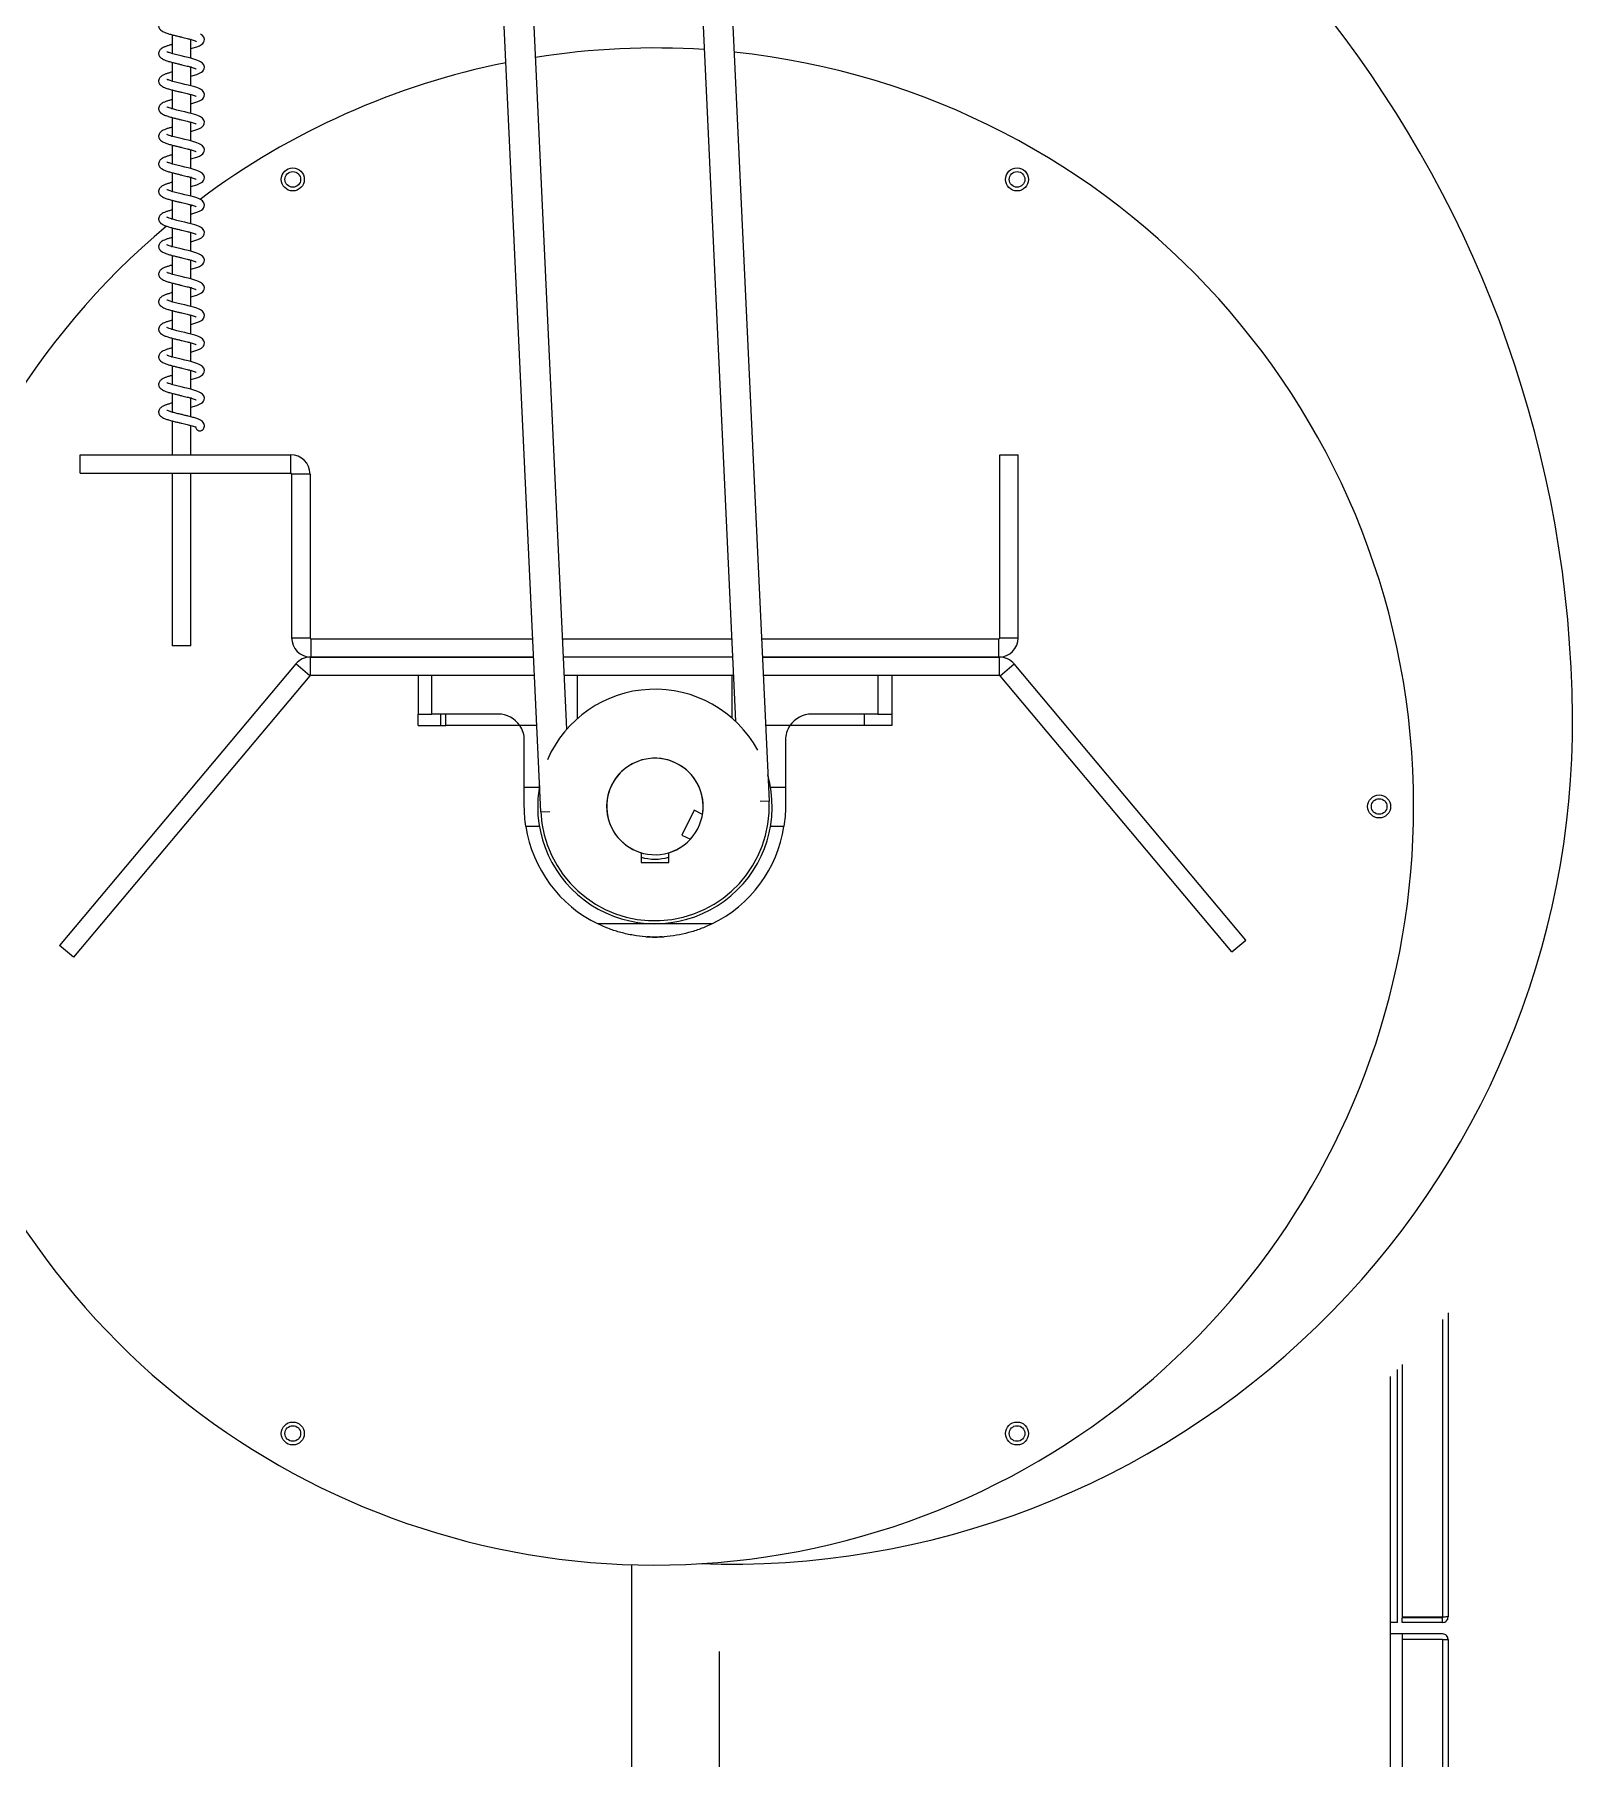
# Model space of a CAD drawing. Header units: millimetres. Extents: x 5343 to 29633, y -275 to 12336.
# Drawn here: x 17430 to 18099, y 3497 to 4247 of the extents above; entities that cross this region are included whole.
import ezdxf

# ---------------------------------------------------------------- set-up
doc = ezdxf.new("R2010")
doc.units = ezdxf.units.MM

msp = doc.modelspace()

# ---------------------------------------------------------------- linework, layer by layer
at = {"linetype": 'Continuous', "lineweight": 15}
for p, q in [((17713.8, 4673.83), (17749.17, 3913.26)), ((17649.88, 3908.65), (17614.5, 4669.21)), ((17702.46, 4637.85), (17734.54, 3948.03)), ((17661.22, 3944.62), (17629.14, 4634.44)), ((17489.62, 4246.68), (17489.62, 4238.49)), ((17502.76, 4246.38), (17501.95, 4246.97)), ((17503.35, 4245.6), (17502.76, 4246.38)), ((17503.58, 4244.75), (17503.35, 4245.6)), ((17489.87, 4238.41), (17488.25, 4238.91)), ((17491.65, 4237.95), (17489.87, 4238.41)), ((17493.43, 4237.52), (17491.65, 4237.95)), ((17497.65, 4236.49), (17497.65, 4244.68)), ((17497.97, 4244.58), (17497.65, 4244.49)), ((17497.65, 4240.67), (17500.31, 4241.47)), ((17500.31, 4241.47), (17501.42, 4241.92)), ((17501.42, 4241.92), (17502.28, 4242.4)), ((17502.28, 4242.4), (17502.85, 4242.86)), ((17502.85, 4242.86), (17503.19, 4243.29)), ((17503.19, 4243.29), (17503.49, 4243.92)), ((17503.49, 4243.92), (17503.58, 4244.75)), ((17489.62, 4234.68), (17489.62, 4226.49)), ((17495.08, 4237.13), (17493.43, 4237.52)), ((17496.52, 4236.78), (17495.08, 4237.13)), ((17497.71, 4236.48), (17496.52, 4236.78)), ((17497.65, 4224.49), (17497.65, 4232.68)), ((17497.97, 4232.58), (17497.65, 4232.49)), ((17499.38, 4236), (17497.71, 4236.48)), ((17500.26, 4235.71), (17499.38, 4236)), ((17501.07, 4235.4), (17500.26, 4235.71)), ((17501.95, 4234.97), (17501.07, 4235.4)), ((17501.42, 4229.92), (17502.28, 4230.4)), ((17502.76, 4234.38), (17501.95, 4234.97)), ((17502.28, 4230.4), (17502.85, 4230.86)), ((17503.35, 4233.6), (17502.76, 4234.38)), ((17502.85, 4230.86), (17503.19, 4231.29)), ((17503.19, 4231.29), (17503.49, 4231.92)), ((17503.58, 4232.75), (17503.35, 4233.6)), ((17503.49, 4231.92), (17503.58, 4232.75)), ((17489.87, 4226.41), (17488.25, 4226.91)), ((17491.65, 4225.95), (17489.87, 4226.41)), ((17493.43, 4225.52), (17491.65, 4225.95)), ((17495.08, 4225.13), (17493.43, 4225.52)), ((17496.52, 4224.78), (17495.08, 4225.13)), ((17497.71, 4224.48), (17496.52, 4224.78)), ((17497.65, 4228.67), (17500.31, 4229.47)), ((17499.38, 4224), (17497.71, 4224.48)), ((17500.26, 4223.71), (17499.38, 4224)), ((17501.07, 4223.4), (17500.26, 4223.71)), ((17500.31, 4229.47), (17501.42, 4229.92)), ((17501.95, 4222.97), (17501.07, 4223.4)), ((17502.76, 4222.38), (17501.95, 4222.97)), ((17489.62, 4222.68), (17489.62, 4214.49)), ((17497.65, 4212.49), (17497.65, 4220.68)), ((17497.97, 4220.58), (17497.65, 4220.49)), ((17497.65, 4216.67), (17500.31, 4217.47)), ((17500.31, 4217.47), (17501.42, 4217.92)), ((17501.42, 4217.92), (17502.28, 4218.4)), ((17502.28, 4218.4), (17502.85, 4218.86)), ((17503.35, 4221.6), (17502.76, 4222.38)), ((17502.85, 4218.86), (17503.19, 4219.29)), ((17503.19, 4219.29), (17503.49, 4219.92)), ((17503.58, 4220.75), (17503.35, 4221.6)), ((17503.49, 4219.92), (17503.58, 4220.75)), ((17489.87, 4214.41), (17488.25, 4214.91)), ((17489.62, 4210.68), (17489.62, 4202.49)), ((17491.65, 4213.95), (17489.87, 4214.41)), ((17493.43, 4213.52), (17491.65, 4213.95)), ((17495.08, 4213.13), (17493.43, 4213.52)), ((17496.52, 4212.78), (17495.08, 4213.13)), ((17497.71, 4212.48), (17496.52, 4212.78)), ((17497.65, 4200.49), (17497.65, 4208.68)), ((17497.97, 4208.58), (17497.65, 4208.49)), ((17499.38, 4212), (17497.71, 4212.48)), ((17500.26, 4211.71), (17499.38, 4212)), ((17501.07, 4211.4), (17500.26, 4211.71)), ((17501.95, 4210.97), (17501.07, 4211.4)), ((17502.76, 4210.38), (17501.95, 4210.97)), ((17503.35, 4209.6), (17502.76, 4210.38)), ((17503.19, 4207.29), (17503.49, 4207.92)), ((17503.58, 4208.75), (17503.35, 4209.6)), ((17503.49, 4207.92), (17503.58, 4208.75)), ((17489.87, 4202.41), (17488.25, 4202.91)), ((17491.65, 4201.95), (17489.87, 4202.41)), ((17493.43, 4201.52), (17491.65, 4201.95)), ((17495.08, 4201.13), (17493.43, 4201.52)), ((17496.52, 4200.78), (17495.08, 4201.13)), ((17497.71, 4200.48), (17496.52, 4200.78)), ((17497.65, 4204.67), (17500.31, 4205.47)), ((17499.38, 4200), (17497.71, 4200.48)), ((17500.31, 4205.47), (17501.42, 4205.92)), ((17501.42, 4205.92), (17502.28, 4206.4)), ((17502.28, 4206.4), (17502.85, 4206.86)), ((17502.85, 4206.86), (17503.19, 4207.29)), ((17489.62, 4198.68), (17489.62, 4190.49)), ((17497.65, 4188.49), (17497.65, 4196.68)), ((17497.97, 4196.58), (17497.65, 4196.49)), ((17497.65, 4192.67), (17500.31, 4193.47)), ((17500.26, 4199.71), (17499.38, 4200)), ((17501.07, 4199.4), (17500.26, 4199.71)), ((17500.31, 4193.47), (17501.42, 4193.92)), ((17501.95, 4198.97), (17501.07, 4199.4)), ((17501.42, 4193.92), (17502.28, 4194.4)), ((17502.76, 4198.38), (17501.95, 4198.97)), ((17502.28, 4194.4), (17502.85, 4194.86)), ((17503.35, 4197.6), (17502.76, 4198.38)), ((17502.85, 4194.86), (17503.19, 4195.29)), ((17503.19, 4195.29), (17503.49, 4195.92)), ((17503.58, 4196.75), (17503.35, 4197.6)), ((17503.49, 4195.92), (17503.58, 4196.75)), ((17489.87, 4190.41), (17488.25, 4190.91)), ((17489.62, 4186.68), (17489.62, 4178.49)), ((17491.65, 4189.95), (17489.87, 4190.41)), ((17493.43, 4189.52), (17491.65, 4189.95)), ((17495.08, 4189.13), (17493.43, 4189.52)), ((17496.52, 4188.78), (17495.08, 4189.13)), ((17497.71, 4188.48), (17496.52, 4188.78)), ((17499.38, 4188), (17497.71, 4188.48)), ((17500.26, 4187.71), (17499.38, 4188)), ((17501.07, 4187.4), (17500.26, 4187.71)), ((17501.95, 4186.97), (17501.07, 4187.4)), ((17502.76, 4186.38), (17501.95, 4186.97)), ((17503.35, 4185.6), (17502.76, 4186.38)), ((17503.58, 4184.75), (17503.35, 4185.6)), ((17489.87, 4178.41), (17488.25, 4178.91)), ((17491.65, 4177.95), (17489.87, 4178.41)), ((17493.43, 4177.52), (17491.65, 4177.95)), ((17497.65, 4176.49), (17497.65, 4184.68)), ((17497.97, 4184.58), (17497.65, 4184.49)), ((17497.65, 4180.67), (17500.31, 4181.47)), ((17500.31, 4181.47), (17501.42, 4181.92)), ((17501.42, 4181.92), (17502.28, 4182.4)), ((17502.28, 4182.4), (17502.85, 4182.86)), ((17502.85, 4182.86), (17503.19, 4183.29)), ((17503.19, 4183.29), (17503.49, 4183.92)), ((17503.49, 4183.92), (17503.58, 4184.75)), ((17489.62, 4174.68), (17489.62, 4166.49)), ((17495.08, 4177.13), (17493.43, 4177.52)), ((17496.52, 4176.78), (17495.08, 4177.13)), ((17497.71, 4176.48), (17496.52, 4176.78)), ((17497.65, 4164.49), (17497.65, 4172.68)), ((17497.97, 4172.58), (17497.65, 4172.49)), ((17498.34, 4172.53), (17497.65, 4172)), ((17499.38, 4176), (17497.71, 4176.48)), ((17500.26, 4175.71), (17499.38, 4176)), ((17501.07, 4175.4), (17500.26, 4175.71)), ((17501.95, 4174.97), (17501.07, 4175.4)), ((17501.42, 4169.92), (17502.28, 4170.4)), ((17502.76, 4174.38), (17501.95, 4174.97)), ((17502.28, 4170.4), (17502.85, 4170.86)), ((17503.35, 4173.6), (17502.76, 4174.38)), ((17502.85, 4170.86), (17503.19, 4171.29)), ((17503.19, 4171.29), (17503.49, 4171.92)), ((17503.58, 4172.75), (17503.35, 4173.6)), ((17503.49, 4171.92), (17503.58, 4172.75)), ((17489.87, 4166.41), (17488.25, 4166.91)), ((17491.65, 4165.95), (17489.87, 4166.41)), ((17493.43, 4165.52), (17491.65, 4165.95)), ((17495.08, 4165.13), (17493.43, 4165.52)), ((17496.52, 4164.78), (17495.08, 4165.13)), ((17497.71, 4164.48), (17496.52, 4164.78)), ((17497.65, 4168.67), (17500.31, 4169.47)), ((17499.38, 4164), (17497.71, 4164.48)), ((17500.26, 4163.71), (17499.38, 4164)), ((17501.07, 4163.4), (17500.26, 4163.71)), ((17500.31, 4169.47), (17501.42, 4169.92)), ((17501.95, 4162.97), (17501.07, 4163.4)), ((17502.76, 4162.38), (17501.95, 4162.97)), ((17489.62, 4162.68), (17489.62, 4154.49)), ((17497.65, 4152.49), (17497.65, 4160.68)), ((17497.97, 4160.58), (17497.65, 4160.49)), ((17497.65, 4156.67), (17500.31, 4157.47)), ((17500.31, 4157.47), (17501.42, 4157.92)), ((17501.42, 4157.92), (17502.28, 4158.4)), ((17502.28, 4158.4), (17502.85, 4158.86)), ((17503.35, 4161.6), (17502.76, 4162.38)), ((17502.85, 4158.86), (17503.19, 4159.29)), ((17503.19, 4159.29), (17503.49, 4159.92)), ((17503.58, 4160.75), (17503.35, 4161.6)), ((17503.49, 4159.92), (17503.58, 4160.75)), ((17489.87, 4154.41), (17488.25, 4154.91)), ((17489.62, 4150.68), (17489.62, 4142.49)), ((17491.65, 4153.95), (17489.87, 4154.41)), ((17493.43, 4153.52), (17491.65, 4153.95)), ((17495.08, 4153.13), (17493.43, 4153.52)), ((17496.52, 4152.78), (17495.08, 4153.13)), ((17497.71, 4152.48), (17496.52, 4152.78)), ((17497.65, 4140.49), (17497.65, 4148.68)), ((17497.97, 4148.58), (17497.65, 4148.49)), ((17499.38, 4152), (17497.71, 4152.48)), ((17500.26, 4151.71), (17499.38, 4152)), ((17501.07, 4151.4), (17500.26, 4151.71)), ((17501.95, 4150.97), (17501.07, 4151.4)), ((17502.76, 4150.38), (17501.95, 4150.97)), ((17503.35, 4149.6), (17502.76, 4150.38)), ((17503.19, 4147.29), (17503.49, 4147.92)), ((17503.58, 4148.75), (17503.35, 4149.6)), ((17503.49, 4147.92), (17503.58, 4148.75)), ((17489.87, 4142.41), (17488.25, 4142.91)), ((17491.65, 4141.95), (17489.87, 4142.41)), ((17493.43, 4141.52), (17491.65, 4141.95)), ((17495.08, 4141.13), (17493.43, 4141.52)), ((17496.52, 4140.78), (17495.08, 4141.13)), ((17497.71, 4140.48), (17496.52, 4140.78)), ((17497.65, 4144.67), (17500.31, 4145.47)), ((17499.38, 4140), (17497.71, 4140.48)), ((17500.31, 4145.47), (17501.42, 4145.92)), ((17501.42, 4145.92), (17502.28, 4146.4)), ((17502.28, 4146.4), (17502.85, 4146.86)), ((17502.85, 4146.86), (17503.19, 4147.29)), ((17489.62, 4138.68), (17489.62, 4130.49)), ((17497.65, 4128.49), (17497.65, 4136.68)), ((17497.97, 4136.58), (17497.65, 4136.49)), ((17497.65, 4132.67), (17500.31, 4133.47)), ((17500.26, 4139.71), (17499.38, 4140)), ((17501.07, 4139.4), (17500.26, 4139.71)), ((17500.31, 4133.47), (17501.42, 4133.92)), ((17501.95, 4138.97), (17501.07, 4139.4)), ((17501.42, 4133.92), (17502.28, 4134.4)), ((17502.76, 4138.38), (17501.95, 4138.97)), ((17502.28, 4134.4), (17502.85, 4134.86)), ((17503.35, 4137.6), (17502.76, 4138.38)), ((17502.85, 4134.86), (17503.19, 4135.29)), ((17503.19, 4135.29), (17503.49, 4135.92)), ((17503.58, 4136.75), (17503.35, 4137.6)), ((17503.49, 4135.92), (17503.58, 4136.75)), ((17489.87, 4130.41), (17488.25, 4130.91)), ((17489.62, 4126.68), (17489.62, 4118.49)), ((17491.65, 4129.95), (17489.87, 4130.41)), ((17493.43, 4129.52), (17491.65, 4129.95)), ((17495.08, 4129.13), (17493.43, 4129.52)), ((17496.52, 4128.78), (17495.08, 4129.13)), ((17497.71, 4128.48), (17496.52, 4128.78)), ((17499.38, 4128), (17497.71, 4128.48)), ((17500.26, 4127.71), (17499.38, 4128)), ((17501.07, 4127.4), (17500.26, 4127.71)), ((17501.95, 4126.97), (17501.07, 4127.4)), ((17502.76, 4126.38), (17501.95, 4126.97)), ((17503.35, 4125.6), (17502.76, 4126.38)), ((17503.58, 4124.75), (17503.35, 4125.6)), ((17489.87, 4118.41), (17488.25, 4118.91)), ((17491.65, 4117.95), (17489.87, 4118.41)), ((17493.43, 4117.52), (17491.65, 4117.95)), ((17497.65, 4116.49), (17497.65, 4124.68)), ((17497.97, 4124.58), (17497.65, 4124.49)), ((17497.65, 4120.67), (17500.31, 4121.47)), ((17500.31, 4121.47), (17501.42, 4121.92)), ((17501.42, 4121.92), (17502.28, 4122.4)), ((17502.28, 4122.4), (17502.85, 4122.86)), ((17502.85, 4122.86), (17503.19, 4123.29)), ((17503.19, 4123.29), (17503.49, 4123.92)), ((17503.49, 4123.92), (17503.58, 4124.75)), ((17489.62, 4114.68), (17489.62, 4106.49)), ((17495.08, 4117.13), (17493.43, 4117.52)), ((17496.52, 4116.78), (17495.08, 4117.13)), ((17497.71, 4116.48), (17496.52, 4116.78)), ((17497.65, 4104.49), (17497.65, 4112.68)), ((17497.97, 4112.58), (17497.65, 4112.49)), ((17499.38, 4116), (17497.71, 4116.48)), ((17500.26, 4115.71), (17499.38, 4116)), ((17501.07, 4115.4), (17500.26, 4115.71)), ((17501.95, 4114.97), (17501.07, 4115.4)), ((17501.42, 4109.92), (17502.28, 4110.4)), ((17502.76, 4114.38), (17501.95, 4114.97)), ((17502.28, 4110.4), (17502.85, 4110.86)), ((17503.35, 4113.6), (17502.76, 4114.38)), ((17502.85, 4110.86), (17503.19, 4111.29)), ((17503.19, 4111.29), (17503.49, 4111.92)), ((17503.58, 4112.75), (17503.35, 4113.6)), ((17503.49, 4111.92), (17503.58, 4112.75)), ((17489.87, 4106.41), (17488.25, 4106.91)), ((17491.65, 4105.95), (17489.87, 4106.41)), ((17493.43, 4105.52), (17491.65, 4105.95)), ((17495.08, 4105.13), (17493.43, 4105.52)), ((17496.52, 4104.78), (17495.08, 4105.13)), ((17497.71, 4104.48), (17496.52, 4104.78)), ((17497.65, 4108.67), (17500.31, 4109.47)), ((17499.38, 4104), (17497.71, 4104.48)), ((17500.26, 4103.71), (17499.38, 4104)), ((17501.07, 4103.4), (17500.26, 4103.71)), ((17500.31, 4109.47), (17501.42, 4109.92)), ((17501.95, 4102.97), (17501.07, 4103.4)), ((17502.76, 4102.38), (17501.95, 4102.97)), ((17489.62, 4102.68), (17489.62, 4094.49)), ((17497.65, 4092.49), (17497.65, 4100.68)), ((17497.97, 4100.58), (17497.65, 4100.49)), ((17497.65, 4096.67), (17500.31, 4097.47)), ((17500.31, 4097.47), (17501.42, 4097.92)), ((17501.42, 4097.92), (17502.28, 4098.4)), ((17502.28, 4098.4), (17502.85, 4098.86)), ((17503.35, 4101.6), (17502.76, 4102.38)), ((17502.85, 4098.86), (17503.19, 4099.29)), ((17503.19, 4099.29), (17503.49, 4099.92)), ((17503.58, 4100.75), (17503.35, 4101.6)), ((17503.49, 4099.92), (17503.58, 4100.75)), ((17489.87, 4094.41), (17488.25, 4094.91)), ((17489.62, 4090.68), (17489.62, 4082.49)), ((17491.65, 4093.95), (17489.87, 4094.41)), ((17493.43, 4093.52), (17491.65, 4093.95)), ((17495.08, 4093.13), (17493.43, 4093.52)), ((17496.52, 4092.78), (17495.08, 4093.13)), ((17497.71, 4092.48), (17496.52, 4092.78)), ((17497.65, 4080.49), (17497.65, 4088.68)), ((17497.97, 4088.58), (17497.65, 4088.49)), ((17499.38, 4092), (17497.71, 4092.48)), ((17500.26, 4091.71), (17499.38, 4092)), ((17501.07, 4091.4), (17500.26, 4091.71)), ((17501.95, 4090.97), (17501.07, 4091.4)), ((17502.76, 4090.38), (17501.95, 4090.97)), ((17503.35, 4089.6), (17502.76, 4090.38)), ((17503.19, 4087.29), (17503.49, 4087.92)), ((17503.58, 4088.75), (17503.35, 4089.6)), ((17503.49, 4087.92), (17503.58, 4088.75)), ((17497.65, 4084.67), (17500.31, 4085.47)), ((17500.31, 4085.47), (17501.42, 4085.92)), ((17501.42, 4085.92), (17502.28, 4086.4)), ((17502.28, 4086.4), (17502.85, 4086.86)), ((17502.85, 4086.86), (17503.19, 4087.29)), ((17489.62, 4078.68), (17489.62, 4063.95)), ((17497.65, 4063.95), (17497.65, 4076.68)), ((17449.53, 4063.95), (17541.13, 4063.95)), ((17449.53, 4055.95), (17449.53, 4063.95)), ((17541.13, 4055.95), (17541.13, 4063.95)), ((17849.53, 3984.35), (17849.53, 4063.95)), ((17849.53, 4063.95), (17857.53, 4063.95)), ((17857.53, 3984.35), (17857.53, 4063.95)), ((17449.53, 4055.95), (17541.13, 4055.95)), ((17489.62, 4055.95), (17489.62, 3980.86)), ((17497.65, 3980.86), (17497.65, 4055.95)), ((17541.53, 4055.55), (17541.53, 3984.35)), ((17549.53, 4055.55), (17541.53, 4055.55)), ((17549.53, 4055.55), (17549.53, 3984.35)), ((17541.53, 3984.35), (17549.53, 3984.35)), ((17549.93, 3983.95), (17646.38, 3983.95)), ((17549.93, 3983.95), (17549.93, 3975.95)), ((17659.39, 3983.95), (17732.87, 3983.95)), ((17745.89, 3983.95), (17849.13, 3983.95)), ((17849.13, 3975.95), (17849.13, 3983.95)), ((17849.53, 3984.35), (17857.53, 3984.35)), ((17493.63, 3980.86), (17489.62, 3980.86)), ((17497.65, 3980.86), (17493.63, 3980.86)), ((17549.71, 3967.95), (17549.71, 3975.95)), ((17646.75, 3975.95), (17549.71, 3975.95)), ((17549.93, 3975.95), (17646.75, 3975.95)), ((17733.24, 3975.95), (17659.76, 3975.95)), ((17849.34, 3975.95), (17746.26, 3975.95)), ((17746.26, 3975.95), (17849.13, 3975.95)), ((17849.34, 3967.95), (17849.34, 3975.95)), ((17543.28, 3972.95), (17440.55, 3850.53)), ((17549.41, 3967.81), (17543.28, 3972.95)), ((17647.12, 3967.95), (17549.71, 3967.95)), ((17596.53, 3967.95), (17596.53, 3951.15)), ((17602.53, 3951.15), (17602.53, 3967.95)), ((17733.62, 3967.95), (17660.14, 3967.95)), ((17665.89, 3949.29), (17665.89, 3967.95)), ((17733.17, 3949.29), (17733.17, 3967.95)), ((17849.34, 3967.95), (17746.63, 3967.95)), ((17796.53, 3967.95), (17796.53, 3951.15)), ((17802.53, 3967.95), (17802.53, 3951.15)), ((17849.65, 3967.81), (17855.78, 3972.95)), ((17956.58, 3852.82), (17855.78, 3972.95)), ((17549.41, 3967.81), (17446.68, 3845.39)), ((17950.45, 3847.68), (17849.65, 3967.81)), ((17596.53, 3951.15), (17602.53, 3951.15)), ((17596.53, 3946.15), (17596.53, 3951.15)), ((17596.53, 3946.15), (17608.53, 3946.15)), ((17631.37, 3951.15), (17602.53, 3951.15)), ((17606.4, 3946.15), (17606.4, 3951.15)), ((17608.53, 3946.15), (17608.53, 3951.15)), ((17640.78, 3946.15), (17608.53, 3946.15)), ((17648.14, 3946.15), (17640.78, 3946.15)), ((17758.27, 3946.15), (17747.64, 3946.15)), ((17790.53, 3946.15), (17758.27, 3946.15)), ((17796.53, 3951.15), (17767.69, 3951.15)), ((17790.53, 3951.15), (17790.53, 3946.15)), ((17802.53, 3946.15), (17790.53, 3946.15)), ((17796.53, 3951.15), (17802.53, 3951.15)), ((17802.53, 3951.15), (17802.53, 3946.15)), ((17642.73, 3919.23), (17642.73, 3939.79)), ((17756.33, 3939.79), (17756.33, 3919.23)), ((17642.73, 3910.95), (17642.73, 3919.23)), ((17649.2, 3919.23), (17642.73, 3919.23)), ((17756.33, 3919.23), (17749.85, 3919.23)), ((17756.33, 3919.23), (17756.33, 3910.95)), ((17649.88, 3908.65), (17653.78, 3908.83)), ((17716.53, 3909.29), (17711.24, 3898.51)), ((17720.24, 3907.47), (17716.53, 3909.29)), ((17749.17, 3913.26), (17745.28, 3913.08)), ((17649.27, 3902.29), (17643.39, 3902.29)), ((17755.66, 3902.29), (17749.79, 3902.29)), ((17711.24, 3898.51), (17714.95, 3896.7)), ((17693.53, 3890.83), (17693.53, 3886.65)), ((17693.53, 3886.65), (17705.53, 3886.65)), ((17705.53, 3886.65), (17705.53, 3890.83)), ((17724.29, 3859.83), (17674.77, 3859.83)), ((17446.68, 3845.39), (17440.55, 3850.53)), ((17695.53, 3854.3), (17703.53, 3854.3)), ((17697.37, 3854.2), (17696.21, 3854.3)), ((17697.37, 3854.2), (17701.68, 3854.2)), ((17702.75, 3854.3), (17701.68, 3854.2)), ((17950.45, 3847.68), (17956.58, 3852.82)), ((18044.53, 3690.67), (18044.53, 3558.35)), ((18042.13, 3687.78), (18042.13, 3558.31)), ((18024.53, 3668.14), (18024.53, 3558.31)), ((18019.53, 3110.95), (18019.53, 3663)), ((18022.53, 3555.95), (18022.53, 3666.06)), ((17689.53, 3381.12), (17689.53, 3581.11)), ((18022.53, 3555.95), (18019.53, 3555.95)), ((18042.13, 3558.31), (18024.53, 3558.31)), ((18024.53, 3555.95), (18024.53, 3557.95)), ((18042.13, 3557.95), (18024.53, 3557.95)), ((18042.13, 3555.95), (18024.53, 3555.95)), ((18042.13, 3555.95), (18042.13, 3557.95)), ((18024.53, 3550.95), (18019.53, 3550.95)), ((18042.13, 3550.95), (18024.53, 3550.95)), ((18024.53, 3550.95), (18024.53, 3548.6)), ((18042.13, 3548.6), (18024.53, 3548.6)), ((18024.53, 3548.6), (18024.53, 3175.95)), ((18042.13, 3548.6), (18042.13, 3173.35)), ((18044.53, 3548.55), (18044.53, 3170.95)), ((17727.53, 3543.32), (17727.53, 3381.12))]:
    msp.add_line(p, q, dxfattribs=at)
for centre, radius in [((17542.03, 4183.75), 5), ((17542.03, 4183.75), 3.4), ((17857.03, 4183.75), 5), ((17857.03, 4183.75), 3.4), ((18014.53, 3910.95), 5), ((18014.53, 3910.95), 3.4), ((17542.03, 3638.16), 5), ((17542.03, 3638.16), 3.4), ((17857.03, 3638.16), 5), ((17857.03, 3638.16), 3.4)]:
    msp.add_circle(centre, radius, dxfattribs=at)
for centre, radius, start, end in [((17598.63, 3946.52), 500, 0.43809, 75.34526), ((17699.53, 3910.95), 330, 86.27797, 99.04836), ((17699.53, 3910.95), 330, 0, 84.00111), ((17699.53, 3910.95), 330, 101.32521, 126.83035), ((17699.53, 3910.95), 330, 130.07092, 0), ((17541.13, 4055.55), 8.4, 0, 90), ((17541.13, 4055.55), 0.4, 0, 90), ((17549.93, 3984.35), 8.4, 180, 270), ((17549.93, 3984.35), 0.4, 180, 270), ((17849.13, 3984.35), 8.4, 270, 0), ((17849.13, 3984.35), 0.4, 270, 0), ((17549.71, 3967.55), 8.4, 90, 140), ((17849.34, 3967.55), 8.4, 40, 90), ((17849.34, 3967.55), 0.4, 40, 90), ((17699.53, 3910.95), 51, 28.76165, 156.56468), ((17631.37, 3939.79), 11.36, 34.04606, 90), ((17631.37, 3939.79), 11.36, 0, 34.04606), ((17732.38, 3947.54), 366.25, 267.91277, 0.43809), ((17767.69, 3939.79), 11.36, 145.95394, 180), ((17767.69, 3939.79), 11.36, 90, 145.95394), ((17699.53, 3910.95), 21, 286.60155, 253.39845), ((17699.53, 3910.95), 21, 350.4399, 317.2368), ((17699.53, 3910.95), 51, 180, 15.62752), ((17699.53, 3910.95), 51, 169.6988, 180), ((17699.53, 3910.95), 49.7, 182.66316, 2.66316), ((17699.53, 3910.95), 56.8, 188.77826, 244.15807), ((17699.53, 3910.95), 56.8, 295.84193, 351.22174), ((17699.53, 3910.95), 22.9, 254.81071, 285.18929), ((17699.53, 3910.95), 56.8, 265.96336, 274.03664)]:
    msp.add_arc(centre, radius, start, end, dxfattribs=at)
for points, knots in [([(17489.62, 4254.49), (17489.32, 4254.41), (17488.52, 4254.2), (17487.37, 4253.85), (17486.18, 4253.41), (17485.26, 4252.96), (17484.61, 4252.5), (17484.18, 4252.06), (17483.79, 4251.42), (17483.65, 4250.72), (17483.71, 4250.1), (17483.86, 4249.64), (17484.09, 4249.26), (17484.27, 4249.02), (17484.43, 4248.85), (17484.55, 4248.74), (17484.62, 4248.69), (17484.7, 4248.63), (17484.81, 4248.55), (17485.07, 4248.37), (17485.49, 4248.1), (17486.29, 4247.71), (17487.49, 4247.27), (17489.13, 4246.79), (17490.76, 4246.38), (17492.33, 4246), (17494.13, 4245.58), (17495.95, 4245.14), (17497.58, 4244.71), (17498.75, 4244.35), (17499.54, 4244.07), (17500, 4243.84), (17500.02, 4243.84), (17500.03, 4243.84)], [0, 0, 0, 0, 0.0285952, 0.0761955, 0.1241062, 0.1716083, 0.2108316, 0.2395278, 0.2648766, 0.2981721, 0.3190702, 0.3454717, 0.358496, 0.3689234, 0.3768081, 0.3798698, 0.382417, 0.3847304, 0.3875432, 0.3958286, 0.4250802, 0.4717151, 0.5360947, 0.5921166, 0.6429562, 0.6890391, 0.7301891, 0.798723, 0.8495475, 0.8909822, 0.9342724, 0.9781317, 1, 1, 1, 1]), ([(17489.62, 4242.49), (17489.32, 4242.41), (17488.52, 4242.2), (17487.37, 4241.85), (17486.18, 4241.41), (17485.26, 4240.96), (17484.61, 4240.5), (17484.18, 4240.06), (17483.79, 4239.42), (17483.65, 4238.72), (17483.71, 4238.1), (17483.86, 4237.64), (17484.09, 4237.26), (17484.27, 4237.02), (17484.43, 4236.85), (17484.55, 4236.74), (17484.62, 4236.69), (17484.7, 4236.63), (17484.81, 4236.55), (17485.07, 4236.37), (17485.49, 4236.1), (17486.29, 4235.71), (17487.49, 4235.27), (17489.13, 4234.79), (17490.76, 4234.38), (17492.33, 4234), (17494.13, 4233.58), (17495.95, 4233.14), (17497.58, 4232.71), (17498.75, 4232.35), (17499.54, 4232.07), (17500, 4231.84), (17500.02, 4231.84), (17500.03, 4231.84)], [0, 0, 0, 0, 0.028595, 0.076196, 0.124106, 0.171608, 0.210832, 0.239528, 0.264877, 0.298172, 0.31907, 0.345472, 0.358496, 0.368923, 0.376808, 0.37987, 0.382417, 0.38473, 0.387543, 0.395829, 0.42508, 0.471715, 0.536095, 0.592117, 0.642956, 0.689039, 0.730189, 0.798723, 0.849548, 0.890982, 0.934272, 0.978132, 1, 1, 1, 1]), ([(17488.25, 4238.91), (17488.01, 4239), (17487.59, 4239.16), (17487.31, 4239.28), (17487.27, 4239.28), (17487.26, 4239.28)], [0, 0, 0, 0, 0.45448, 0.791851, 1, 1, 1, 1]), ([(17489.31, 4238.59), (17489.39, 4238.61), (17489.48, 4238.64), (17489.6, 4238.68), (17489.62, 4238.68)], [0, 0, 0, 0, 0.8629982, 1, 1, 1, 1]), ([(17489.62, 4230.49), (17489.32, 4230.41), (17488.52, 4230.2), (17487.37, 4229.85), (17486.18, 4229.41), (17485.26, 4228.96), (17484.61, 4228.5), (17484.18, 4228.06), (17483.79, 4227.42), (17483.65, 4226.72), (17483.71, 4226.1), (17483.86, 4225.64), (17484.09, 4225.26), (17484.27, 4225.02), (17484.43, 4224.85), (17484.55, 4224.74), (17484.62, 4224.69), (17484.7, 4224.63), (17484.81, 4224.55), (17485.07, 4224.37), (17485.49, 4224.1), (17486.29, 4223.71), (17487.49, 4223.27), (17489.13, 4222.79), (17490.76, 4222.38), (17492.33, 4222), (17494.13, 4221.58), (17495.95, 4221.14), (17497.58, 4220.71), (17498.75, 4220.35), (17499.54, 4220.07), (17500, 4219.84), (17500.02, 4219.84), (17500.03, 4219.84)], [0, 0, 0, 0, 0.028595, 0.076196, 0.124106, 0.171608, 0.210832, 0.239528, 0.264877, 0.298172, 0.31907, 0.345472, 0.358496, 0.368923, 0.376808, 0.37987, 0.382417, 0.38473, 0.387543, 0.395829, 0.42508, 0.471715, 0.536095, 0.592117, 0.642956, 0.689039, 0.730189, 0.798723, 0.849548, 0.890982, 0.934272, 0.978132, 1, 1, 1, 1]), ([(17488.25, 4226.91), (17488.01, 4227), (17487.59, 4227.16), (17487.31, 4227.28), (17487.27, 4227.28), (17487.26, 4227.28)], [0, 0, 0, 0, 0.45448, 0.791851, 1, 1, 1, 1]), ([(17489.31, 4226.59), (17489.39, 4226.61), (17489.48, 4226.64), (17489.6, 4226.68), (17489.62, 4226.68)], [0, 0, 0, 0, 0.862998, 1, 1, 1, 1]), ([(17489.62, 4218.49), (17489.32, 4218.41), (17488.52, 4218.2), (17487.37, 4217.85), (17486.18, 4217.41), (17485.26, 4216.96), (17484.61, 4216.5), (17484.18, 4216.06), (17483.79, 4215.42), (17483.65, 4214.72), (17483.71, 4214.1), (17483.86, 4213.64), (17484.09, 4213.26), (17484.27, 4213.02), (17484.43, 4212.85), (17484.55, 4212.74), (17484.62, 4212.69), (17484.7, 4212.63), (17484.81, 4212.55), (17485.07, 4212.37), (17485.49, 4212.1), (17486.29, 4211.71), (17487.49, 4211.27), (17489.13, 4210.79), (17490.76, 4210.38), (17492.33, 4210), (17494.13, 4209.58), (17495.95, 4209.14), (17497.58, 4208.71), (17498.75, 4208.35), (17499.54, 4208.07), (17500, 4207.84), (17500.02, 4207.84), (17500.03, 4207.84)], [0, 0, 0, 0, 0.028595, 0.076196, 0.124106, 0.171608, 0.210832, 0.239528, 0.264877, 0.298172, 0.31907, 0.345472, 0.358496, 0.368923, 0.376808, 0.37987, 0.382417, 0.38473, 0.387543, 0.395829, 0.42508, 0.471715, 0.536095, 0.592117, 0.642956, 0.689039, 0.730189, 0.798723, 0.849548, 0.890982, 0.934272, 0.978132, 1, 1, 1, 1]), ([(17488.25, 4214.91), (17488.01, 4215), (17487.59, 4215.16), (17487.31, 4215.28), (17487.27, 4215.28), (17487.26, 4215.28)], [0, 0, 0, 0, 0.45448, 0.791851, 1, 1, 1, 1]), ([(17489.31, 4214.59), (17489.39, 4214.61), (17489.48, 4214.64), (17489.6, 4214.68), (17489.62, 4214.68)], [0, 0, 0, 0, 0.862998, 1, 1, 1, 1]), ([(17489.62, 4206.49), (17489.32, 4206.41), (17488.52, 4206.2), (17487.37, 4205.85), (17486.18, 4205.41), (17485.26, 4204.96), (17484.61, 4204.5), (17484.18, 4204.06), (17483.79, 4203.42), (17483.65, 4202.72), (17483.71, 4202.1), (17483.86, 4201.64), (17484.09, 4201.26), (17484.27, 4201.02), (17484.43, 4200.85), (17484.55, 4200.74), (17484.62, 4200.69), (17484.7, 4200.63), (17484.81, 4200.55), (17485.07, 4200.37), (17485.49, 4200.1), (17486.29, 4199.71), (17487.49, 4199.27), (17489.13, 4198.79), (17490.76, 4198.38), (17492.33, 4198), (17494.13, 4197.58), (17495.95, 4197.14), (17497.58, 4196.71), (17498.75, 4196.35), (17499.54, 4196.07), (17500, 4195.84), (17500.02, 4195.84), (17500.03, 4195.84)], [0, 0, 0, 0, 0.028595, 0.076196, 0.124106, 0.171608, 0.210832, 0.239528, 0.264877, 0.298172, 0.31907, 0.345472, 0.358496, 0.368923, 0.376808, 0.37987, 0.382417, 0.38473, 0.387543, 0.395829, 0.42508, 0.471715, 0.536095, 0.592117, 0.642956, 0.689039, 0.730189, 0.798723, 0.849548, 0.890982, 0.934272, 0.978132, 1, 1, 1, 1]), ([(17488.25, 4202.91), (17488.01, 4203), (17487.59, 4203.16), (17487.31, 4203.28), (17487.27, 4203.28), (17487.26, 4203.28)], [0, 0, 0, 0, 0.45448, 0.791851, 1, 1, 1, 1]), ([(17489.31, 4202.59), (17489.39, 4202.61), (17489.48, 4202.64), (17489.6, 4202.68), (17489.62, 4202.68)], [0, 0, 0, 0, 0.862998, 1, 1, 1, 1]), ([(17489.62, 4194.49), (17489.32, 4194.41), (17488.52, 4194.2), (17487.37, 4193.85), (17486.18, 4193.41), (17485.26, 4192.96), (17484.61, 4192.5), (17484.18, 4192.06), (17483.79, 4191.42), (17483.65, 4190.72), (17483.71, 4190.1), (17483.86, 4189.64), (17484.09, 4189.26), (17484.27, 4189.02), (17484.43, 4188.85), (17484.55, 4188.74), (17484.62, 4188.69), (17484.7, 4188.63), (17484.81, 4188.55), (17485.07, 4188.37), (17485.49, 4188.1), (17486.29, 4187.71), (17487.49, 4187.27), (17489.13, 4186.79), (17490.76, 4186.38), (17492.33, 4186), (17494.13, 4185.58), (17495.95, 4185.14), (17497.58, 4184.71), (17498.75, 4184.35), (17499.54, 4184.07), (17500, 4183.84), (17500.02, 4183.84), (17500.03, 4183.84)], [0, 0, 0, 0, 0.028595, 0.076196, 0.124106, 0.171608, 0.210832, 0.239528, 0.264877, 0.298172, 0.31907, 0.345472, 0.358496, 0.368923, 0.376808, 0.37987, 0.382417, 0.38473, 0.387543, 0.395829, 0.42508, 0.471715, 0.536095, 0.592117, 0.642956, 0.689039, 0.730189, 0.798723, 0.849548, 0.890982, 0.934272, 0.978132, 1, 1, 1, 1]), ([(17488.25, 4190.91), (17488.01, 4191), (17487.59, 4191.16), (17487.31, 4191.28), (17487.27, 4191.28), (17487.26, 4191.28)], [0, 0, 0, 0, 0.45448, 0.791851, 1, 1, 1, 1]), ([(17489.31, 4190.59), (17489.39, 4190.61), (17489.48, 4190.64), (17489.6, 4190.68), (17489.62, 4190.68)], [0, 0, 0, 0, 0.862998, 1, 1, 1, 1]), ([(17489.62, 4182.49), (17489.32, 4182.41), (17488.52, 4182.2), (17487.37, 4181.85), (17486.18, 4181.41), (17485.26, 4180.96), (17484.61, 4180.5), (17484.18, 4180.06), (17483.79, 4179.42), (17483.65, 4178.72), (17483.71, 4178.1), (17483.86, 4177.64), (17484.09, 4177.26), (17484.27, 4177.02), (17484.43, 4176.85), (17484.55, 4176.74), (17484.62, 4176.69), (17484.7, 4176.63), (17484.81, 4176.55), (17485.07, 4176.37), (17485.49, 4176.1), (17486.29, 4175.71), (17487.49, 4175.27), (17489.13, 4174.79), (17490.76, 4174.38), (17492.33, 4174), (17494.13, 4173.58), (17495.95, 4173.14), (17497.58, 4172.71), (17498.75, 4172.35), (17499.54, 4172.07), (17500, 4171.84), (17500.02, 4171.84), (17500.03, 4171.84)], [0, 0, 0, 0, 0.028595, 0.076196, 0.124106, 0.171608, 0.210832, 0.239528, 0.264877, 0.298172, 0.31907, 0.345472, 0.358496, 0.368923, 0.376808, 0.37987, 0.382417, 0.38473, 0.387543, 0.395829, 0.42508, 0.471715, 0.536095, 0.592117, 0.642956, 0.689039, 0.730189, 0.798723, 0.849548, 0.890982, 0.934272, 0.978132, 1, 1, 1, 1]), ([(17488.25, 4178.91), (17488.01, 4179), (17487.59, 4179.16), (17487.31, 4179.28), (17487.27, 4179.28), (17487.26, 4179.28)], [0, 0, 0, 0, 0.4544799, 0.7918507, 1, 1, 1, 1]), ([(17489.31, 4178.59), (17489.39, 4178.61), (17489.48, 4178.64), (17489.6, 4178.68), (17489.62, 4178.68)], [0, 0, 0, 0, 0.862998, 1, 1, 1, 1]), ([(17489.62, 4170.49), (17489.32, 4170.41), (17488.52, 4170.2), (17487.37, 4169.85), (17486.18, 4169.41), (17485.26, 4168.96), (17484.61, 4168.5), (17484.18, 4168.06), (17483.79, 4167.42), (17483.65, 4166.72), (17483.71, 4166.1), (17483.86, 4165.64), (17484.09, 4165.26), (17484.27, 4165.02), (17484.43, 4164.85), (17484.55, 4164.74), (17484.62, 4164.69), (17484.7, 4164.63), (17484.81, 4164.55), (17485.07, 4164.37), (17485.49, 4164.1), (17486.29, 4163.71), (17487.49, 4163.27), (17489.13, 4162.79), (17490.76, 4162.38), (17492.33, 4162), (17494.13, 4161.58), (17495.95, 4161.14), (17497.58, 4160.71), (17498.75, 4160.35), (17499.54, 4160.07), (17500, 4159.84), (17500.02, 4159.84), (17500.03, 4159.84)], [0, 0, 0, 0, 0.028595, 0.076196, 0.124106, 0.171608, 0.210832, 0.239528, 0.264877, 0.298172, 0.31907, 0.345472, 0.358496, 0.368923, 0.376808, 0.37987, 0.382417, 0.38473, 0.387543, 0.395829, 0.42508, 0.471715, 0.536095, 0.592117, 0.642956, 0.689039, 0.730189, 0.798723, 0.849548, 0.890982, 0.934272, 0.978132, 1, 1, 1, 1]), ([(17488.25, 4166.91), (17488.01, 4167), (17487.59, 4167.16), (17487.31, 4167.28), (17487.27, 4167.28), (17487.26, 4167.28)], [0, 0, 0, 0, 0.45448, 0.791851, 1, 1, 1, 1]), ([(17489.31, 4166.59), (17489.39, 4166.61), (17489.48, 4166.64), (17489.6, 4166.68), (17489.62, 4166.68)], [0, 0, 0, 0, 0.862998, 1, 1, 1, 1]), ([(17489.62, 4158.49), (17489.32, 4158.41), (17488.52, 4158.2), (17487.37, 4157.85), (17486.18, 4157.41), (17485.26, 4156.96), (17484.61, 4156.5), (17484.18, 4156.06), (17483.79, 4155.42), (17483.65, 4154.72), (17483.71, 4154.1), (17483.86, 4153.64), (17484.09, 4153.26), (17484.27, 4153.02), (17484.43, 4152.85), (17484.55, 4152.74), (17484.62, 4152.69), (17484.7, 4152.63), (17484.81, 4152.55), (17485.07, 4152.37), (17485.49, 4152.1), (17486.29, 4151.71), (17487.49, 4151.27), (17489.13, 4150.79), (17490.76, 4150.38), (17492.33, 4150), (17494.13, 4149.58), (17495.95, 4149.14), (17497.58, 4148.71), (17498.75, 4148.35), (17499.54, 4148.07), (17500, 4147.84), (17500.02, 4147.84), (17500.03, 4147.84)], [0, 0, 0, 0, 0.028595, 0.076196, 0.124106, 0.171608, 0.210832, 0.239528, 0.264877, 0.298172, 0.31907, 0.345472, 0.358496, 0.368923, 0.376808, 0.37987, 0.382417, 0.38473, 0.387543, 0.395829, 0.42508, 0.471715, 0.536095, 0.592117, 0.642956, 0.689039, 0.730189, 0.798723, 0.849548, 0.890982, 0.934272, 0.978132, 1, 1, 1, 1]), ([(17488.25, 4154.91), (17488.01, 4155), (17487.59, 4155.16), (17487.31, 4155.28), (17487.27, 4155.28), (17487.26, 4155.28)], [0, 0, 0, 0, 0.4544799, 0.7918507, 1, 1, 1, 1]), ([(17489.31, 4154.59), (17489.39, 4154.61), (17489.48, 4154.64), (17489.6, 4154.68), (17489.62, 4154.68)], [0, 0, 0, 0, 0.862998, 1, 1, 1, 1]), ([(17489.62, 4146.49), (17489.32, 4146.41), (17488.52, 4146.2), (17487.37, 4145.85), (17486.18, 4145.41), (17485.26, 4144.96), (17484.61, 4144.5), (17484.18, 4144.06), (17483.79, 4143.42), (17483.65, 4142.72), (17483.71, 4142.1), (17483.86, 4141.64), (17484.09, 4141.26), (17484.27, 4141.02), (17484.43, 4140.85), (17484.55, 4140.74), (17484.62, 4140.69), (17484.7, 4140.63), (17484.81, 4140.55), (17485.07, 4140.37), (17485.49, 4140.1), (17486.29, 4139.71), (17487.49, 4139.27), (17489.13, 4138.79), (17490.76, 4138.38), (17492.33, 4138), (17494.13, 4137.58), (17495.95, 4137.14), (17497.58, 4136.71), (17498.75, 4136.35), (17499.54, 4136.07), (17500, 4135.84), (17500.02, 4135.84), (17500.03, 4135.84)], [0, 0, 0, 0, 0.0285952, 0.0761955, 0.1241062, 0.1716083, 0.2108316, 0.2395278, 0.2648766, 0.2981721, 0.3190702, 0.3454717, 0.358496, 0.3689234, 0.3768081, 0.3798698, 0.382417, 0.3847304, 0.3875432, 0.3958286, 0.4250802, 0.4717151, 0.5360947, 0.5921166, 0.6429562, 0.6890391, 0.7301891, 0.798723, 0.8495475, 0.8909822, 0.9342724, 0.9781317, 1, 1, 1, 1]), ([(17488.25, 4142.91), (17488.01, 4143), (17487.59, 4143.16), (17487.31, 4143.28), (17487.27, 4143.28), (17487.26, 4143.28)], [0, 0, 0, 0, 0.45448, 0.791851, 1, 1, 1, 1]), ([(17489.31, 4142.59), (17489.39, 4142.61), (17489.48, 4142.64), (17489.6, 4142.68), (17489.62, 4142.68)], [0, 0, 0, 0, 0.8629982, 1, 1, 1, 1]), ([(17489.62, 4134.49), (17489.32, 4134.41), (17488.52, 4134.2), (17487.37, 4133.85), (17486.18, 4133.41), (17485.26, 4132.96), (17484.61, 4132.5), (17484.18, 4132.06), (17483.79, 4131.42), (17483.65, 4130.72), (17483.71, 4130.1), (17483.86, 4129.64), (17484.09, 4129.26), (17484.27, 4129.02), (17484.43, 4128.85), (17484.55, 4128.74), (17484.62, 4128.69), (17484.7, 4128.63), (17484.81, 4128.55), (17485.07, 4128.37), (17485.49, 4128.1), (17486.29, 4127.71), (17487.49, 4127.27), (17489.13, 4126.79), (17490.76, 4126.38), (17492.33, 4126), (17494.13, 4125.58), (17495.95, 4125.14), (17497.58, 4124.71), (17498.75, 4124.35), (17499.54, 4124.07), (17500, 4123.84), (17500.02, 4123.84), (17500.03, 4123.84)], [0, 0, 0, 0, 0.028595, 0.076196, 0.124106, 0.171608, 0.210832, 0.239528, 0.264877, 0.298172, 0.31907, 0.345472, 0.358496, 0.368923, 0.376808, 0.37987, 0.382417, 0.38473, 0.387543, 0.395829, 0.42508, 0.471715, 0.536095, 0.592117, 0.642956, 0.689039, 0.730189, 0.798723, 0.849548, 0.890982, 0.934272, 0.978132, 1, 1, 1, 1]), ([(17488.25, 4130.91), (17488.01, 4131), (17487.59, 4131.16), (17487.31, 4131.28), (17487.27, 4131.28), (17487.26, 4131.28)], [0, 0, 0, 0, 0.45448, 0.791851, 1, 1, 1, 1]), ([(17489.31, 4130.59), (17489.39, 4130.61), (17489.48, 4130.64), (17489.6, 4130.68), (17489.62, 4130.68)], [0, 0, 0, 0, 0.862998, 1, 1, 1, 1]), ([(17489.62, 4122.49), (17489.32, 4122.41), (17488.52, 4122.2), (17487.37, 4121.85), (17486.18, 4121.41), (17485.26, 4120.96), (17484.61, 4120.5), (17484.18, 4120.06), (17483.79, 4119.42), (17483.65, 4118.72), (17483.71, 4118.1), (17483.86, 4117.64), (17484.09, 4117.26), (17484.27, 4117.02), (17484.43, 4116.85), (17484.55, 4116.74), (17484.62, 4116.69), (17484.7, 4116.63), (17484.81, 4116.55), (17485.07, 4116.37), (17485.49, 4116.1), (17486.29, 4115.71), (17487.49, 4115.27), (17489.13, 4114.79), (17490.76, 4114.38), (17492.33, 4114), (17494.13, 4113.58), (17495.95, 4113.14), (17497.58, 4112.71), (17498.75, 4112.35), (17499.54, 4112.07), (17500, 4111.84), (17500.02, 4111.84), (17500.03, 4111.84)], [0, 0, 0, 0, 0.028595, 0.076196, 0.124106, 0.171608, 0.210832, 0.239528, 0.264877, 0.298172, 0.31907, 0.345472, 0.358496, 0.368923, 0.376808, 0.37987, 0.382417, 0.38473, 0.387543, 0.395829, 0.42508, 0.471715, 0.536095, 0.592117, 0.642956, 0.689039, 0.730189, 0.798723, 0.849548, 0.890982, 0.934272, 0.978132, 1, 1, 1, 1]), ([(17488.25, 4118.91), (17488.01, 4119), (17487.59, 4119.16), (17487.31, 4119.28), (17487.27, 4119.28), (17487.26, 4119.28)], [0, 0, 0, 0, 0.45448, 0.791851, 1, 1, 1, 1]), ([(17489.31, 4118.59), (17489.39, 4118.61), (17489.48, 4118.64), (17489.6, 4118.68), (17489.62, 4118.68)], [0, 0, 0, 0, 0.862998, 1, 1, 1, 1]), ([(17489.62, 4110.49), (17489.32, 4110.41), (17488.52, 4110.2), (17487.37, 4109.85), (17486.18, 4109.41), (17485.26, 4108.96), (17484.61, 4108.5), (17484.18, 4108.06), (17483.79, 4107.42), (17483.65, 4106.72), (17483.71, 4106.1), (17483.86, 4105.64), (17484.09, 4105.26), (17484.27, 4105.02), (17484.43, 4104.85), (17484.55, 4104.74), (17484.62, 4104.69), (17484.7, 4104.63), (17484.81, 4104.55), (17485.07, 4104.37), (17485.49, 4104.1), (17486.29, 4103.71), (17487.49, 4103.27), (17489.13, 4102.79), (17490.76, 4102.38), (17492.33, 4102), (17494.13, 4101.58), (17495.95, 4101.14), (17497.58, 4100.71), (17498.75, 4100.35), (17499.54, 4100.07), (17500, 4099.84), (17500.02, 4099.84), (17500.03, 4099.84)], [0, 0, 0, 0, 0.028595, 0.076196, 0.124106, 0.171608, 0.210832, 0.239528, 0.264877, 0.298172, 0.31907, 0.345472, 0.358496, 0.368923, 0.376808, 0.37987, 0.382417, 0.38473, 0.387543, 0.395829, 0.42508, 0.471715, 0.536095, 0.592117, 0.642956, 0.689039, 0.730189, 0.798723, 0.849548, 0.890982, 0.934272, 0.978132, 1, 1, 1, 1]), ([(17488.25, 4106.91), (17488.01, 4107), (17487.59, 4107.16), (17487.31, 4107.28), (17487.27, 4107.28), (17487.26, 4107.28)], [0, 0, 0, 0, 0.45448, 0.791851, 1, 1, 1, 1]), ([(17489.31, 4106.59), (17489.39, 4106.61), (17489.48, 4106.64), (17489.6, 4106.68), (17489.62, 4106.68)], [0, 0, 0, 0, 0.862998, 1, 1, 1, 1]), ([(17489.62, 4098.49), (17489.32, 4098.41), (17488.52, 4098.2), (17487.37, 4097.85), (17486.18, 4097.41), (17485.26, 4096.96), (17484.61, 4096.5), (17484.18, 4096.06), (17483.79, 4095.42), (17483.65, 4094.72), (17483.71, 4094.1), (17483.86, 4093.64), (17484.09, 4093.26), (17484.27, 4093.02), (17484.43, 4092.85), (17484.55, 4092.74), (17484.62, 4092.69), (17484.7, 4092.63), (17484.81, 4092.55), (17485.07, 4092.37), (17485.49, 4092.1), (17486.29, 4091.71), (17487.49, 4091.27), (17489.13, 4090.79), (17490.76, 4090.38), (17492.33, 4090), (17494.13, 4089.58), (17495.95, 4089.14), (17497.58, 4088.71), (17498.75, 4088.35), (17499.54, 4088.07), (17500, 4087.84), (17500.02, 4087.84), (17500.03, 4087.84)], [0, 0, 0, 0, 0.028595, 0.076196, 0.124106, 0.171608, 0.210832, 0.239528, 0.264877, 0.298172, 0.31907, 0.345472, 0.358496, 0.368923, 0.376808, 0.37987, 0.382417, 0.38473, 0.387543, 0.395829, 0.42508, 0.471715, 0.536095, 0.592117, 0.642956, 0.689039, 0.730189, 0.798723, 0.849548, 0.890982, 0.934272, 0.978132, 1, 1, 1, 1]), ([(17488.25, 4094.91), (17488.01, 4095), (17487.59, 4095.16), (17487.31, 4095.28), (17487.27, 4095.28), (17487.26, 4095.28)], [0, 0, 0, 0, 0.45448, 0.791851, 1, 1, 1, 1]), ([(17489.31, 4094.59), (17489.39, 4094.61), (17489.48, 4094.64), (17489.6, 4094.68), (17489.62, 4094.68)], [0, 0, 0, 0, 0.862998, 1, 1, 1, 1]), ([(17489.62, 4086.49), (17489.32, 4086.41), (17488.52, 4086.2), (17487.37, 4085.85), (17486.18, 4085.41), (17485.26, 4084.96), (17484.61, 4084.5), (17484.18, 4084.06), (17483.79, 4083.42), (17483.65, 4082.72), (17483.71, 4082.1), (17483.86, 4081.64), (17484.09, 4081.26), (17484.27, 4081.02), (17484.43, 4080.85), (17484.55, 4080.74), (17484.62, 4080.69), (17484.7, 4080.63), (17484.81, 4080.55), (17485.07, 4080.37), (17485.49, 4080.1), (17486.29, 4079.71), (17487.49, 4079.27), (17489.13, 4078.79), (17490.76, 4078.38), (17492.33, 4078), (17494.13, 4077.58), (17495.95, 4077.14), (17497.58, 4076.71), (17498.75, 4076.35), (17499.54, 4076.07), (17500, 4075.84), (17500.02, 4075.84), (17500.03, 4075.84)], [0, 0, 0, 0, 0.028595, 0.076196, 0.124106, 0.171608, 0.210832, 0.239528, 0.264877, 0.298172, 0.31907, 0.345472, 0.358496, 0.368923, 0.376808, 0.37987, 0.382417, 0.38473, 0.387543, 0.395829, 0.42508, 0.471715, 0.536095, 0.592117, 0.642956, 0.689039, 0.730189, 0.798723, 0.849548, 0.890982, 0.934272, 0.978132, 1, 1, 1, 1]), ([(17488.25, 4082.91), (17488.01, 4083), (17487.59, 4083.16), (17487.31, 4083.28), (17487.27, 4083.28), (17487.26, 4083.28)], [0, 0, 0, 0, 0.45448, 0.791851, 1, 1, 1, 1]), ([(17503.13, 4075.21), (17503.15, 4075.23), (17503.29, 4075.4), (17503.55, 4075.98), (17503.64, 4076.79), (17503.38, 4077.68), (17502.77, 4078.44), (17502.01, 4078.96), (17501.15, 4079.38), (17500.26, 4079.72), (17499.2, 4080.06), (17497.94, 4080.42), (17496.47, 4080.79), (17495.02, 4081.14), (17493.37, 4081.53), (17491.58, 4081.96), (17489.76, 4082.42), (17488.77, 4082.75), (17488.25, 4082.91)], [0, 0, 0, 0, 0.007363, 0.049077, 0.10024, 0.157267, 0.222207, 0.292558, 0.355724, 0.406445, 0.458082, 0.544538, 0.600687, 0.665422, 0.737988, 0.818361, 0.905678, 1, 1, 1, 1]), ([(17489.31, 4082.59), (17489.39, 4082.61), (17489.48, 4082.64), (17489.6, 4082.68), (17489.62, 4082.68)], [0, 0, 0, 0, 0.8629982, 1, 1, 1, 1]), ([(17499.74, 4076.28), (17499.75, 4076.1), (17499.79, 4075.7), (17500.04, 4075.21), (17500.38, 4074.84), (17500.73, 4074.6), (17501.14, 4074.43), (17501.6, 4074.38), (17502.06, 4074.43), (17502.48, 4074.6), (17502.82, 4074.85), (17503.05, 4075.05), (17503.12, 4075.19), (17503.13, 4075.21)], [0, 0, 0, 0, 0.111911, 0.253468, 0.336308, 0.426161, 0.521383, 0.619535, 0.717687, 0.812909, 0.902762, 0.985602, 1, 1, 1, 1]), ([(17643.39, 3902.29), (17643.2, 3903.72), (17642.81, 3906.61), (17642.76, 3909.5), (17642.73, 3910.95)], [0, 0, 0, 0, 0.497067, 1, 1, 1, 1]), ([(17756.33, 3910.95), (17756.3, 3909.52), (17756.25, 3906.63), (17755.86, 3903.74), (17755.66, 3902.29)], [0, 0, 0, 0, 0.497067, 1, 1, 1, 1]), ([(17695.53, 3854.3), (17693.72, 3854.47), (17690.09, 3854.83), (17684.82, 3856.02), (17679.67, 3857.63), (17676.41, 3859.09), (17674.77, 3859.83)], [0, 0, 0, 0, 0.256965, 0.51649, 0.756012, 1, 1, 1, 1]), ([(17724.29, 3859.83), (17722.65, 3859.1), (17719.33, 3857.6), (17714.17, 3856), (17708.88, 3854.82), (17705.32, 3854.47), (17703.53, 3854.3)], [0, 0, 0, 0, 0.243461, 0.49268, 0.745034, 1, 1, 1, 1])]:
    msp.add_open_spline(points, degree=3, knots=knots, dxfattribs=at)
for points in [[(18044.53, 3558.35), (18044.49, 3558.35), (18044.42, 3558.34), (18043.86, 3558.33), (18043.07, 3558.32), (18042.44, 3558.31), (18042.13, 3558.31)], [(18042.13, 3555.95), (18042.44, 3555.99), (18043.07, 3556.06), (18043.86, 3556.62), (18044.42, 3557.41), (18044.49, 3558.04), (18044.53, 3558.35)], [(18044.53, 3548.55), (18044.49, 3548.87), (18044.42, 3549.5), (18043.86, 3550.29), (18043.07, 3550.85), (18042.44, 3550.92), (18042.13, 3550.95)], [(18042.13, 3548.6), (18042.44, 3548.6), (18043.07, 3548.59), (18043.86, 3548.58), (18044.42, 3548.57), (18044.49, 3548.56), (18044.53, 3548.55)]]:
    msp.add_open_spline(points, degree=3, dxfattribs=at)

doc.saveas('drawing.dxf')
